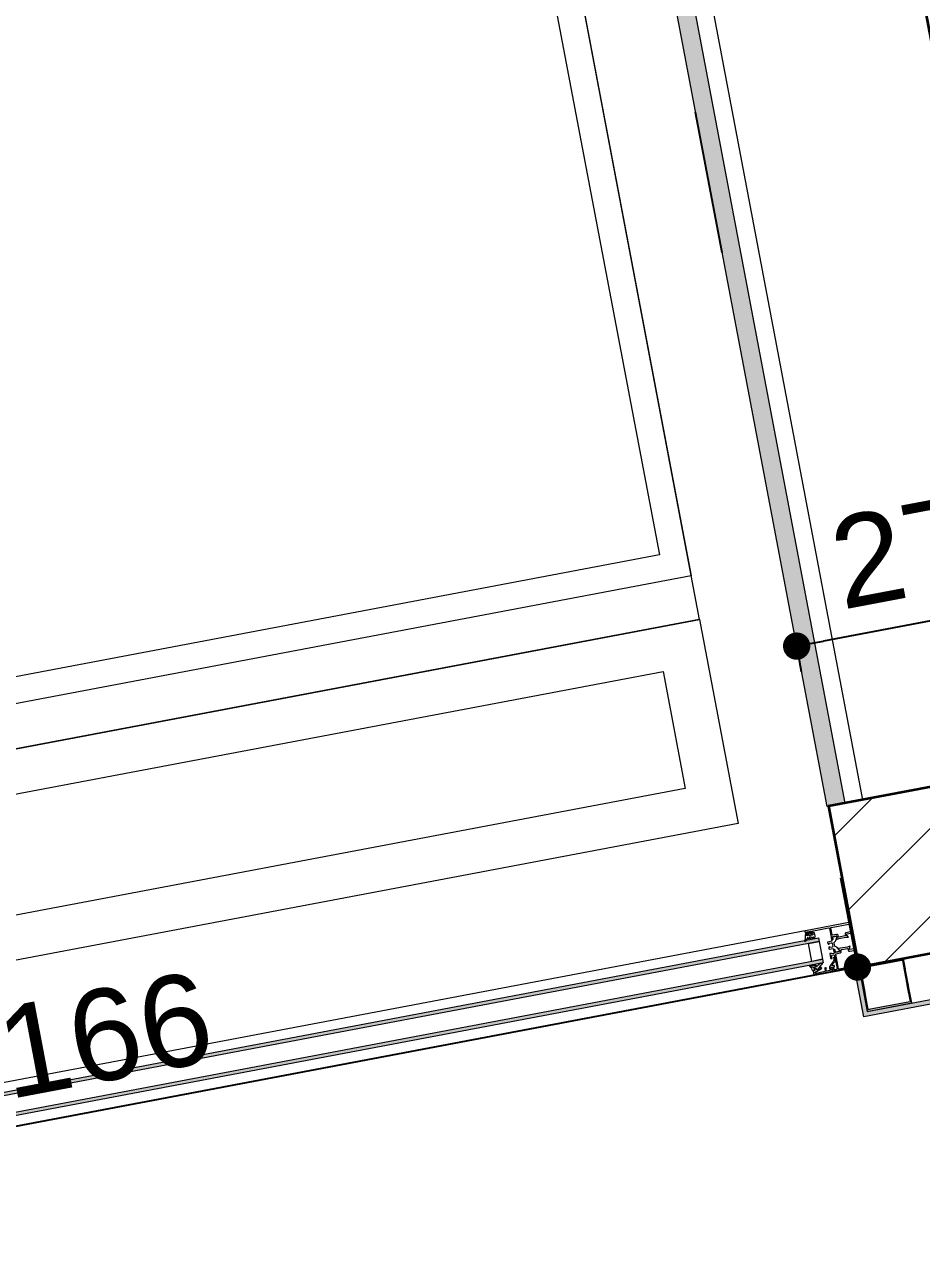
# Model space of a CAD drawing. Header units: centimetres. Extents: x 43491 to 84569, y -30699 to -11680.
# Drawn here: x 44978.7 to 45077.6, y -26325.3 to -26191.4 of the extents above; entities that cross this region are included whole.
import ezdxf

# ---------------------------------------------------------------- set-up
doc = ezdxf.new("R2010")
doc.units = ezdxf.units.CM
doc.header["$LTSCALE"] = 50.8
doc.header["$PDMODE"] = 1
doc.header["$PDSIZE"] = -2
doc.layers.get('0').update_dxf_attribs({"lineweight": 18})
for name, color, linetype, lineweight in [('0-PROJET-COTATIONS', 7, 'Continuous', 13), ('0-PROJET-DESSINS CRÉES', 7, 'Continuous', 9), ('0-PROJET-MENUISERIES EXT', 7, 'Continuous', 5), ('0-PROJET-MUR BETON', 7, 'Continuous', 35)]:
    doc.layers.add(name, color=color, linetype=linetype, lineweight=lineweight)
doc.styles.add('Helvetica', font='Helvetica')
doc.dimstyles.new('IS cotation 1_20ème', dxfattribs={"dimtxt": 10.08724, "dimasz": 3.007568, "dimexe": 1, "dimexo": 15.875, "dimgap": 3, "dimtad": 1, "dimdec": 1, "dimtxsty": 'Helvetica', "dimblk": 'DOT', "dimblk1": 'DOT', "dimblk2": 'DOT', "dimcen": 0, "dimdle": 10, "dimazin": 0, "dimtfac": 1, "dimtdec": 1, "dimtix": 1, "dimtmove": 0, "dimatfit": 0, "dimldrblk": 'VW_FILLEDARROW', "dimfxl": 0, "dimfrac": 2, "dimtolj": 1, "dimarcsym": 0})

# ---------------------------------------------------------------- blocks, each defined once
blk = doc.blocks.new('Groupe-133-1')
at = {"color": 7, "lineweight": 13, "flags": 128}
for points in [[(6250.66, -48378.93), (6250.68, -48379.03), (6250.71, -48379.21), (6250.72, -48379.23), (6250.73, -48379.24), (6250.75, -48379.24), (6250.85, -48379.22), (6250.86, -48379.21), (6250.87, -48379.2), (6250.87, -48379.18), (6250.83, -48378.95), (6250.83, -48378.93), (6250.83, -48378.91), (6250.85, -48378.9), (6250.86, -48378.89), (6251.25, -48378.82), (6251.27, -48378.82), (6251.29, -48378.82), (6251.3, -48378.84), (6251.31, -48378.86), (6251.32, -48378.93), (6251.23, -48379.19), (6251.23, -48379.19), (6251.23, -48379.2), (6251.24, -48379.2), (6251.24, -48379.2), (6251.25, -48379.2), (6251.52, -48379.1), (6252.28, -48378.96), (6252.57, -48378.95), (6252.57, -48378.95), (6252.58, -48378.95), (6252.58, -48378.94), (6252.58, -48378.94), (6252.58, -48378.93), (6252.4, -48378.72), (6252.39, -48378.65), (6252.39, -48378.63), (6252.4, -48378.61), (6252.41, -48378.6), (6252.43, -48378.59), (6252.81, -48378.52), (6252.83, -48378.52), (6252.85, -48378.53), (6252.86, -48378.54), (6252.87, -48378.56), (6252.91, -48378.8), (6253.13, -48379.95), (6253.18, -48380.18), (6253.18, -48380.2), (6253.17, -48380.22), (6253.15, -48380.23), (6253.14, -48380.24), (6252.75, -48380.31), (6252.73, -48380.31), (6252.72, -48380.31), (6252.7, -48380.29), (6252.69, -48380.27), (6252.68, -48380.2), (6252.77, -48379.94), (6252.77, -48379.94), (6252.77, -48379.93), (6252.76, -48379.93), (6252.76, -48379.93), (6252.75, -48379.93), (6252.48, -48380.03), (6251.72, -48380.17), (6251.43, -48380.18), (6251.43, -48380.18), (6251.42, -48380.18), (6251.42, -48380.19), (6251.42, -48380.19), (6251.42, -48380.2), (6251.6, -48380.41), (6251.61, -48380.48), (6251.61, -48380.5), (6251.61, -48380.52), (6251.59, -48380.53), (6251.57, -48380.54), (6251.19, -48380.61), (6251.17, -48380.61), (6251.15, -48380.6), (6251.14, -48380.59), (6251.13, -48380.57), (6251.09, -48380.33), (6251.08, -48380.32), (6251.07, -48380.31), (6251.05, -48380.31), (6250.95, -48380.33), (6250.94, -48380.33), (6250.93, -48380.35), (6250.93, -48380.36), (6250.97, -48380.55), (6250.97, -48380.55), (6250.98, -48380.56), (6250.99, -48380.57), (6251, -48380.62), (6251, -48380.63), (6250.99, -48380.65), (6250.98, -48380.65), (6250.99, -48380.68), (6250.99, -48380.7), (6250.98, -48380.71), (6250.97, -48380.73), (6250.95, -48380.74), (6250.67, -48380.79), (6250.66, -48380.71), (6250.56, -48380.73), (6250.55, -48380.73), (6250.53, -48380.74), (6250.53, -48380.76), (6250.52, -48380.77), (6250.52, -48380.79), (6250.61, -48381.23), (6250.61, -48381.25), (6250.62, -48381.27), (6250.64, -48381.29), (6250.66, -48381.3), (6250.68, -48381.31), (6250.7, -48381.31), (6250.72, -48381.31), (6250.77, -48381.3), (6250.73, -48381.05), (6250.72, -48381.03), (6250.73, -48381.01), (6250.73, -48380.99), (6250.75, -48380.97), (6250.76, -48380.95), (6250.78, -48380.94), (6250.8, -48380.94), (6250.93, -48380.91), (6250.95, -48380.91), (6250.98, -48380.91), (6251, -48380.92), (6251.02, -48380.93), (6251.03, -48380.95), (6251.04, -48380.97), (6251.05, -48380.99), (6251.32, -48382.4), (6251.32, -48382.42), (6251.31, -48382.44), (6251.31, -48382.46), (6251.29, -48382.48), (6251.28, -48382.5), (6251.26, -48382.51), (6251.24, -48382.51), (6251.11, -48382.54), (6251.09, -48382.54), (6251.06, -48382.54), (6251.04, -48382.53), (6251.02, -48382.52), (6251.01, -48382.5), (6251, -48382.48), (6250.99, -48382.46), (6250.96, -48382.28), (6250.9, -48382.29), (6250.81, -48382.42), (6250.87, -48382.76), (6253.72, -48382.22), (6253.67, -48381.95), (6253.35, -48380.23), (6253.34, -48380.2), (6253.04, -48378.58), (6253.02, -48378.48), (6252.84, -48377.57), (6252.79, -48377.3), (6247.83, -48378.24), (6247.81, -48378.25), (6247.8, -48378.26), (6247.79, -48378.28), (6247.79, -48378.3), (6247.87, -48378.69), (6247.87, -48378.71), (6247.89, -48378.73), (6247.91, -48378.73), (6247.92, -48378.73), (6248.05, -48378.71), (6248.07, -48378.7), (6248.08, -48378.69), (6248.09, -48378.67), (6248.09, -48378.65), (6248.08, -48378.6), (6247.98, -48378.62), (6247.96, -48378.47), (6247.96, -48378.45), (6247.96, -48378.42), (6247.97, -48378.4), (6247.99, -48378.38), (6248.01, -48378.36), (6248.04, -48378.36), (6248.43, -48378.28), (6248.46, -48378.28), (6248.48, -48378.29), (6248.5, -48378.3), (6248.52, -48378.32), (6248.54, -48378.34), (6248.55, -48378.36), (6248.57, -48378.51), (6248.48, -48378.53), (6248.49, -48378.58), (6248.49, -48378.59), (6248.51, -48378.61), (6248.52, -48378.62), (6248.54, -48378.62), (6248.8, -48378.57), (6248.82, -48378.56), (6248.83, -48378.55), (6248.84, -48378.53), (6248.84, -48378.51), (6248.84, -48378.49), (6248.83, -48378.47), (6248.81, -48378.46), (6248.8, -48378.45), (6248.78, -48378.45), (6248.75, -48378.46), (6248.73, -48378.46), (6248.71, -48378.45), (6248.7, -48378.43), (6248.69, -48378.42), (6248.67, -48378.3), (6248.67, -48378.28), (6248.67, -48378.26), (6248.69, -48378.25), (6248.71, -48378.24), (6250.37, -48377.93), (6250.39, -48377.92), (6250.42, -48377.93), (6250.44, -48377.94), (6250.46, -48377.96), (6250.48, -48377.98), (6250.48, -48378)], [(6251.34, -48378.65), (6251.31, -48378.65), (6251.28, -48378.65), (6250.84, -48378.73), (6250.82, -48378.73), (6250.8, -48378.72), (6250.78, -48378.71), (6250.78, -48378.69), (6250.63, -48377.93), (6250.63, -48377.91), (6250.64, -48377.89), (6250.65, -48377.87), (6250.67, -48377.87), (6252.62, -48377.5), (6252.64, -48377.5), (6252.65, -48377.51), (6252.67, -48377.52), (6252.68, -48377.54), (6252.82, -48378.31), (6252.82, -48378.32), (6252.81, -48378.34), (6252.8, -48378.36), (6252.78, -48378.36), (6252.34, -48378.45), (6252.31, -48378.46), (6252.28, -48378.47), (6252.25, -48378.5), (6252.23, -48378.52), (6252.22, -48378.56), (6252.22, -48378.59), (6252.22, -48378.62), (6252.24, -48378.75), (6252.24, -48378.77), (6252.24, -48378.79), (6252.22, -48378.8), (6252.2, -48378.81), (6251.54, -48378.94), (6251.52, -48378.94), (6251.5, -48378.93), (6251.48, -48378.91), (6251.48, -48378.9), (6251.45, -48378.77), (6251.44, -48378.74), (6251.43, -48378.71), (6251.4, -48378.68), (6251.38, -48378.66)], [(6251.28, -48378.65), (6250.84, -48378.73), (6250.82, -48378.73), (6250.8, -48378.72), (6250.78, -48378.71), (6250.78, -48378.69), (6250.63, -48377.93), (6250.63, -48377.91), (6250.64, -48377.89), (6250.65, -48377.87), (6250.67, -48377.87), (6252.62, -48377.5), (6252.64, -48377.5), (6252.65, -48377.51), (6252.67, -48377.52), (6252.68, -48377.54), (6252.82, -48378.31), (6252.82, -48378.32), (6252.81, -48378.34), (6252.8, -48378.36), (6252.78, -48378.36), (6252.34, -48378.45), (6252.31, -48378.46), (6252.28, -48378.47), (6252.25, -48378.5), (6252.23, -48378.52), (6252.22, -48378.56), (6252.22, -48378.59), (6252.22, -48378.62), (6252.24, -48378.75), (6252.24, -48378.77), (6252.24, -48378.79), (6252.22, -48378.8), (6252.2, -48378.81), (6251.54, -48378.94), (6251.52, -48378.94), (6251.5, -48378.93), (6251.48, -48378.91), (6251.48, -48378.9), (6251.45, -48378.77), (6251.44, -48378.74), (6251.43, -48378.71), (6251.4, -48378.68), (6251.38, -48378.66), (6251.34, -48378.65), (6251.31, -48378.65)], [(6251.05, -48380.31), (6251.07, -48380.31), (6251.08, -48380.32), (6251.09, -48380.33), (6251.13, -48380.57), (6251.14, -48380.59), (6251.15, -48380.6), (6251.17, -48380.61), (6251.19, -48380.61), (6251.54, -48380.54), (6251.56, -48380.53), (6251.58, -48380.51), (6251.6, -48380.49), (6251.61, -48380.46), (6251.6, -48380.43), (6251.6, -48380.4), (6251.58, -48380.38), (6251.32, -48380.08), (6251.3, -48380.05), (6251.27, -48380.03), (6251.24, -48380.02), (6251.13, -48379.98), (6251.11, -48379.97), (6251.09, -48379.95), (6251.08, -48379.93), (6251.07, -48379.91), (6251.01, -48379.59), (6251.01, -48379.56), (6251.01, -48379.53), (6251.02, -48379.51), (6251.04, -48379.49), (6251.13, -48379.42), (6251.15, -48379.4), (6251.17, -48379.37), (6251.18, -48379.33), (6251.31, -48378.96), (6251.32, -48378.93), (6251.32, -48378.9), (6251.31, -48378.88), (6251.29, -48378.85), (6251.27, -48378.84), (6251.24, -48378.83), (6251.21, -48378.82), (6250.86, -48378.89), (6250.85, -48378.9), (6250.83, -48378.91), (6250.83, -48378.93), (6250.83, -48378.95), (6250.87, -48379.18), (6250.87, -48379.2), (6250.86, -48379.21), (6250.85, -48379.22), (6250.77, -48379.23), (6250.75, -48379.24), (6250.74, -48379.25), (6250.73, -48379.27), (6250.73, -48379.29), (6250.75, -48379.4), (6250.32, -48379.48), (6250.31, -48379.48), (6250.29, -48379.5), (6250.28, -48379.51), (6250.28, -48379.53), (6250.3, -48379.62), (6250.31, -48379.64), (6250.32, -48379.66), (6250.34, -48379.68), (6250.37, -48379.69), (6250.39, -48379.7), (6250.47, -48379.7), (6250.45, -48379.6), (6250.68, -48379.56), (6250.7, -48379.56), (6250.73, -48379.57), (6250.75, -48379.58), (6250.77, -48379.59), (6250.79, -48379.62), (6250.79, -48379.64), (6250.85, -48379.94), (6250.85, -48379.96), (6250.85, -48379.99), (6250.83, -48380.01), (6250.82, -48380.03), (6250.79, -48380.04), (6250.77, -48380.05), (6250.54, -48380.1), (6250.53, -48380), (6250.45, -48380.03), (6250.43, -48380.05), (6250.42, -48380.06), (6250.4, -48380.09), (6250.4, -48380.11), (6250.4, -48380.14), (6250.41, -48380.22), (6250.42, -48380.24), (6250.44, -48380.25), (6250.45, -48380.26), (6250.47, -48380.26), (6250.9, -48380.18), (6250.92, -48380.28), (6250.92, -48380.3), (6250.94, -48380.32), (6250.95, -48380.32), (6250.97, -48380.32)], [(6251.51, -48382.46), (6251.5, -48382.45), (6251.49, -48382.44), (6251.48, -48382.43), (6251.18, -48380.82), (6251.18, -48380.81), (6251.19, -48380.79), (6251.2, -48380.77), (6251.22, -48380.77), (6251.66, -48380.68), (6251.69, -48380.67), (6251.72, -48380.66), (6251.75, -48380.63), (6251.77, -48380.61), (6251.78, -48380.57), (6251.78, -48380.54), (6251.78, -48380.51), (6251.76, -48380.38), (6251.76, -48380.36), (6251.77, -48380.34), (6251.78, -48380.33), (6251.8, -48380.32), (6252.47, -48380.19), (6252.49, -48380.19), (6252.5, -48380.2), (6252.52, -48380.22), (6252.52, -48380.23), (6252.55, -48380.36), (6252.56, -48380.39), (6252.57, -48380.42), (6252.6, -48380.45), (6252.63, -48380.47), (6252.66, -48380.48), (6252.69, -48380.48), (6252.72, -48380.48), (6253.17, -48380.4), (6253.19, -48380.4), (6253.2, -48380.41), (6253.22, -48380.42), (6253.22, -48380.44), (6253.53, -48382.04), (6253.53, -48382.05), (6253.52, -48382.07), (6253.51, -48382.08), (6253.5, -48382.09), (6253.49, -48382.1), (6251.54, -48382.47), (6251.53, -48382.47)], [(6248.67, -48382.65), (6248.66, -48382.65), (6248.64, -48382.65), (6248.63, -48382.63), (6248.59, -48382.54), (6248.57, -48382.47), (6248.54, -48382.42), (6248.51, -48382.37), (6248.48, -48382.32), (6248.44, -48382.28), (6248.39, -48382.24), (6248.38, -48382.24), (6248.36, -48382.22), (6248.35, -48382.19), (6248.34, -48382.17), (6248.34, -48382.14), (6248.34, -48382.11), (6248.35, -48382.09), (6248.37, -48382.06), (6248.39, -48382.04), (6248.42, -48382.03), (6248.44, -48382.02), (6248.61, -48381.99), (6248.64, -48381.99), (6248.67, -48381.99), (6248.7, -48381.99), (6248.95, -48382.02), (6248.98, -48382.02), (6249, -48382.03), (6249.02, -48382.05), (6249.03, -48382.07), (6249.04, -48382.1), (6249.05, -48382.12), (6249.05, -48382.14), (6249.06, -48382.15), (6249.08, -48382.16), (6249.1, -48382.17), (6249.12, -48382.16), (6249.14, -48382.15), (6249.15, -48382.14), (6249.2, -48382.08), (6249.25, -48382.02), (6249.3, -48381.97), (6249.36, -48381.92), (6249.43, -48381.88), (6249.49, -48381.84), (6249.54, -48381.82), (6249.55, -48381.82), (6249.57, -48381.81), (6249.59, -48381.81), (6249.61, -48381.8), (6249.63, -48381.8), (6249.65, -48381.81), (6249.67, -48381.82), (6249.68, -48381.84), (6249.69, -48381.86), (6249.69, -48381.88), (6249.68, -48381.9), (6249.67, -48381.92), (6249.6, -48381.98), (6249.52, -48382.05), (6249.45, -48382.12), (6249.39, -48382.2), (6249.34, -48382.28), (6249.31, -48382.33), (6249.25, -48382.41), (6249.19, -48382.49), (6249.14, -48382.54), (6249.13, -48382.54), (6249.12, -48382.55), (6249.11, -48382.55), (6249.1, -48382.54), (6249.1, -48382.54), (6249.09, -48382.53), (6249.07, -48382.42), (6249.07, -48382.4), (6249.06, -48382.4), (6249.05, -48382.39), (6249.03, -48382.39), (6248.82, -48382.43), (6248.81, -48382.44), (6248.8, -48382.45), (6248.79, -48382.46), (6248.8, -48382.47), (6248.83, -48382.55), (6248.83, -48382.57), (6248.82, -48382.58), (6248.81, -48382.59)], [(6248.73, -48382.29), (6248.75, -48382.3), (6248.77, -48382.31), (6248.79, -48382.31), (6248.88, -48382.29), (6248.9, -48382.28), (6248.92, -48382.27), (6248.93, -48382.25), (6248.94, -48382.23), (6248.94, -48382.21), (6248.94, -48382.18), (6248.93, -48382.16), (6248.91, -48382.15), (6248.89, -48382.14), (6248.87, -48382.13), (6248.62, -48382.08), (6248.61, -48382.08), (6248.59, -48382.08), (6248.57, -48382.08), (6248.46, -48382.09), (6248.44, -48382.1), (6248.43, -48382.11), (6248.41, -48382.12), (6248.41, -48382.14), (6248.41, -48382.16), (6248.42, -48382.17), (6248.43, -48382.19), (6248.45, -48382.19), (6248.47, -48382.19), (6248.52, -48382.2), (6248.57, -48382.21), (6248.62, -48382.22), (6248.66, -48382.25), (6248.71, -48382.27)], [(6250.39, -48382.64), (6250.2, -48382.68), (6250.18, -48382.68), (6250.16, -48382.67), (6250.15, -48382.66), (6250.14, -48382.64), (6250.1, -48382.4), (6250.15, -48382.39), (6250.11, -48382.34), (6250.09, -48382.32), (6250.07, -48382.31), (6250.05, -48382.3), (6250.03, -48382.31), (6250, -48382.31), (6249.99, -48382.33), (6249.97, -48382.34), (6249.96, -48382.36), (6249.96, -48382.39), (6250.01, -48382.67), (6250.01, -48382.69), (6250.01, -48382.7), (6249.99, -48382.72), (6249.98, -48382.72), (6249.02, -48382.95), (6249, -48382.95), (6248.97, -48382.94), (6248.95, -48382.93), (6248.93, -48382.91), (6248.91, -48382.88), (6248.91, -48382.86), (6248.91, -48382.83), (6248.92, -48382.8), (6248.94, -48382.78), (6248.96, -48382.77), (6248.99, -48382.76), (6249.04, -48382.75), (6249.05, -48382.74), (6249.05, -48382.74), (6249.06, -48382.74), (6249.05, -48382.74), (6249.06, -48382.74), (6249.61, -48382.41), (6249.61, -48382.41), (6249.62, -48382.4), (6249.63, -48382.38), (6249.63, -48382.36), (6249.62, -48382.33), (6249.62, -48382.31), (6249.6, -48382.3), (6249.59, -48382.29), (6249.57, -48382.29), (6249.55, -48382.3), (6249.55, -48382.3), (6249.12, -48382.55), (6249.12, -48382.55), (6249.1, -48382.56), (6249.09, -48382.56), (6249.07, -48382.55), (6249.06, -48382.53), (6249.05, -48382.52), (6249.03, -48382.44), (6249.03, -48382.42), (6249.01, -48382.41), (6249, -48382.4), (6248.98, -48382.4), (6248.88, -48382.42), (6248.86, -48382.43), (6248.85, -48382.44), (6248.84, -48382.46), (6248.84, -48382.48), (6248.86, -48382.58), (6248.86, -48382.6), (6248.85, -48382.62), (6248.83, -48382.63), (6248.82, -48382.64), (6248.72, -48382.65), (6248.7, -48382.66), (6248.69, -48382.68), (6248.68, -48382.69), (6248.68, -48382.71), (6248.75, -48383.11), (6248.76, -48383.12), (6248.77, -48383.14), (6248.79, -48383.15), (6248.81, -48383.15), (6250.87, -48382.76), (6250.86, -48382.66), (6250.84, -48382.66), (6250.82, -48382.66), (6250.8, -48382.65), (6250.79, -48382.63), (6250.67, -48382.39), (6250.66, -48382.36), (6250.66, -48382.33), (6250.67, -48382.31), (6250.68, -48382.28), (6250.7, -48382.26), (6250.73, -48382.25), (6250.75, -48382.24), (6251.03, -48382.22), (6251.04, -48382.21), (6251.04, -48382.2), (6251.03, -48382.11), (6251.02, -48382.1), (6251.01, -48382.08), (6250.99, -48382.07), (6250.97, -48382.07), (6250.85, -48382.09), (6250.83, -48382.08), (6250.81, -48382.08), (6250.8, -48382.06), (6250.79, -48382.04), (6250.79, -48382.02), (6250.8, -48382.01), (6251.04, -48381.66), (6251.05, -48381.65), (6251.06, -48381.65), (6251.07, -48381.66), (6251.11, -48381.69), (6251.12, -48381.69), (6251.12, -48381.69), (6251.12, -48381.69), (6251.13, -48381.68), (6251.13, -48381.68), (6251.07, -48381.35), (6251.06, -48381.34), (6251.05, -48381.33), (6251.04, -48381.33), (6251.02, -48381.31), (6251.01, -48381.29), (6250.99, -48381.18), (6250.99, -48381.17), (6250.98, -48381.16), (6250.97, -48381.16), (6250.96, -48381.16), (6250.96, -48381.16), (6250.95, -48381.17), (6250.94, -48381.18), (6250.94, -48381.19), (6250.98, -48381.38), (6250.99, -48381.43), (6250.98, -48381.48), (6250.97, -48381.53), (6250.94, -48381.57), (6250.91, -48381.61), (6250.5, -48382.21), (6250.49, -48382.24), (6250.48, -48382.27), (6250.48, -48382.3), (6250.48, -48382.33), (6250.49, -48382.36), (6250.58, -48382.54), (6250.59, -48382.56), (6250.58, -48382.58), (6250.58, -48382.6), (6250.56, -48382.61), (6250.55, -48382.61)]]:
    blk.add_lwpolyline(points, close=True, dxfattribs=at)
at = {"lineweight": 13}
for points in [[(6247.83, -48378.73, 0), (6247.83, -48378.72, 0), (6247.83, -48378.71, 0), (6247.84, -48378.7, 0), (6247.84, -48378.7, 0), (6247.85, -48378.69, 0), (6247.86, -48378.69, 0), (6247.86, -48378.68, 0), (6247.88, -48378.76, 0), (6248.05, -48378.73, 0), (6248.05, -48378.74, 0), (6248.05, -48378.75, 0), (6248.06, -48378.75, 0), (6248.06, -48378.76, 0), (6248.07, -48378.76, 0), (6248.08, -48378.77, 0), (6248.09, -48378.77, 0), (6248.09, -48378.77, 0), (6248.1, -48378.77, 0), (6248.11, -48378.77, 0), (6248.12, -48378.77, 0), (6248.13, -48378.76, 0), (6248.13, -48378.75, 0), (6248.14, -48378.75, 0), (6248.14, -48378.74, 0), (6248.14, -48378.73, 0), (6248.15, -48378.72, 0), (6248.14, -48378.71, 0), (6248.12, -48378.58, 0), (6248.08, -48378.59, 0), (6248.07, -48378.59, 0), (6248.07, -48378.59, 0), (6248.06, -48378.59, 0), (6248.05, -48378.58, 0), (6248.05, -48378.58, 0), (6248.05, -48378.57, 0), (6248.05, -48378.57, 0), (6248.05, -48378.56, 0), (6248.05, -48378.55, 0), (6248.05, -48378.55, 0), (6248.13, -48378.42, 0), (6248.14, -48378.42, 0), (6248.15, -48378.41, 0), (6248.16, -48378.41, 0), (6248.17, -48378.4, 0), (6248.42, -48378.35, 0), (6248.43, -48378.35, 0), (6248.44, -48378.35, 0), (6248.45, -48378.36, 0), (6248.46, -48378.36, 0), (6248.58, -48378.44, 0), (6248.59, -48378.45, 0), (6248.59, -48378.46, 0), (6248.6, -48378.46, 0), (6248.6, -48378.47, 0), (6248.6, -48378.48, 0), (6248.59, -48378.48, 0), (6248.59, -48378.49, 0), (6248.58, -48378.49, 0), (6248.58, -48378.5, 0), (6248.57, -48378.5, 0), (6248.53, -48378.51, 0), (6248.56, -48378.63, 0), (6248.56, -48378.64, 0), (6248.56, -48378.65, 0), (6248.57, -48378.66, 0), (6248.57, -48378.66, 0), (6248.58, -48378.67, 0), (6248.59, -48378.67, 0), (6248.6, -48378.67, 0), (6248.61, -48378.68, 0), (6248.62, -48378.67, 0), (6248.63, -48378.67, 0), (6248.63, -48378.67, 0), (6248.64, -48378.66, 0), (6248.65, -48378.66, 0), (6248.65, -48378.65, 0), (6248.65, -48378.64, 0), (6248.66, -48378.63, 0), (6248.66, -48378.62, 0), (6248.66, -48378.62, 0), (6248.82, -48378.58, 0), (6248.88, -48378.89, 0), (6248.83, -48379, 0), (6248.83, -48379.01, 0), (6248.82, -48379.01, 0), (6248.82, -48379.02, 0), (6248.81, -48379.02, 0), (6248.8, -48379.03, 0), (6248.8, -48379.03, 0), (6248.79, -48379.02, 0), (6248.78, -48379.02, 0), (6248.77, -48379.02, 0), (6248.77, -48379.01, 0), (6248.76, -48379.01, 0), (6248.73, -48378.94, 0), (6248.72, -48378.94, 0), (6248.71, -48378.93, 0), (6248.71, -48378.93, 0), (6248.7, -48378.93, 0), (6248.69, -48378.93, 0), (6248.68, -48378.93, 0), (6248.68, -48378.93, 0), (6248.67, -48378.93, 0), (6248.66, -48378.94, 0), (6248.66, -48378.94, 0), (6248.65, -48378.95, 0), (6248.65, -48378.96, 0), (6248.64, -48379.03, 0), (6248.64, -48379.04, 0), (6248.63, -48379.04, 0), (6248.63, -48379.05, 0), (6248.62, -48379.06, 0), (6248.62, -48379.06, 0), (6248.61, -48379.06, 0), (6248.6, -48379.06, 0), (6248.59, -48379.06, 0), (6248.58, -48379.06, 0), (6248.58, -48379.06, 0), (6248.57, -48379.05, 0), (6248.57, -48379.04, 0), (6248.53, -48378.98, 0), (6248.52, -48378.98, 0), (6248.52, -48378.97, 0), (6248.51, -48378.97, 0), (6248.5, -48378.96, 0), (6248.5, -48378.96, 0), (6248.49, -48378.96, 0), (6248.48, -48378.97, 0), (6248.47, -48378.97, 0), (6248.47, -48378.97, 0), (6248.46, -48378.98, 0), (6248.46, -48378.99, 0), (6248.45, -48379, 0), (6248.44, -48379.07, 0), (6248.44, -48379.07, 0), (6248.44, -48379.08, 0), (6248.43, -48379.09, 0), (6248.43, -48379.09, 0), (6248.42, -48379.1, 0), (6248.41, -48379.1, 0), (6248.4, -48379.1, 0), (6248.39, -48379.1, 0), (6248.39, -48379.1, 0), (6248.38, -48379.09, 0), (6248.37, -48379.09, 0), (6248.37, -48379.08, 0), (6248.33, -48379.02, 0), (6248.33, -48379.01, 0), (6248.32, -48379.01, 0), (6248.31, -48379, 0), (6248.31, -48379, 0), (6248.3, -48379, 0), (6248.29, -48379, 0), (6248.28, -48379, 0), (6248.28, -48379.01, 0), (6248.27, -48379.01, 0), (6248.26, -48379.02, 0), (6248.26, -48379.03, 0), (6248.26, -48379.03, 0), (6248.25, -48379.1, 0), (6248.24, -48379.11, 0), (6248.24, -48379.12, 0), (6248.24, -48379.13, 0), (6248.23, -48379.13, 0), (6248.22, -48379.13, 0), (6248.22, -48379.14, 0), (6248.21, -48379.14, 0), (6248.2, -48379.14, 0), (6248.19, -48379.13, 0), (6248.19, -48379.13, 0), (6248.18, -48379.13, 0), (6248.17, -48379.12, 0), (6248.17, -48379.11, 0), (6248.17, -48379.11, 0), (6248.15, -48379.03, 0), (6248.15, -48379.03, 0), (6248.15, -48379.02, 0), (6248.14, -48379.01, 0), (6248.14, -48379.01, 0), (6248.13, -48379, 0), (6248.12, -48379, 0), (6248.11, -48379, 0), (6248.11, -48379, 0), (6248.1, -48379, 0), (6248.09, -48379, 0), (6248.08, -48379, 0), (6248.07, -48379.01, 0), (6248.07, -48379.01, 0), (6248.06, -48379.02, 0), (6247.83, -48379.4, 0), (6247.82, -48379.41, 0), (6247.82, -48379.41, 0), (6247.81, -48379.42, 0), (6247.8, -48379.42, 0), (6247.79, -48379.42, 0), (6247.79, -48379.42, 0), (6247.78, -48379.42, 0), (6247.77, -48379.41, 0), (6247.77, -48379.41, 0), (6247.76, -48379.4, 0), (6247.76, -48379.4, 0), (6247.75, -48379.39, 0), (6247.75, -48379.38, 0), (6247.75, -48379.37, 0), (6247.75, -48379.37, 0), (6247.84, -48379.14, 0), (6247.84, -48379.11, 0), (6247.85, -48379.09, 0), (6247.85, -48379.06, 0), (6247.86, -48379.04, 0), (6247.86, -48379.01, 0), (6247.86, -48378.99, 0), (6247.86, -48378.96, 0), (6247.83, -48378.73, 0)], [(6248.22, -48378.57, 0), (6248.26, -48378.76, 0), (6248.26, -48378.77, 0), (6248.26, -48378.78, 0), (6248.27, -48378.79, 0), (6248.27, -48378.79, 0), (6248.28, -48378.8, 0), (6248.29, -48378.8, 0), (6248.3, -48378.8, 0), (6248.31, -48378.8, 0), (6248.31, -48378.8, 0), (6248.43, -48378.78, 0), (6248.44, -48378.78, 0), (6248.45, -48378.77, 0), (6248.46, -48378.77, 0), (6248.46, -48378.76, 0), (6248.47, -48378.76, 0), (6248.47, -48378.75, 0), (6248.47, -48378.74, 0), (6248.47, -48378.73, 0), (6248.47, -48378.72, 0), (6248.43, -48378.53, 0), (6248.43, -48378.52, 0), (6248.43, -48378.51, 0), (6248.42, -48378.5, 0), (6248.42, -48378.5, 0), (6248.41, -48378.49, 0), (6248.4, -48378.49, 0), (6248.39, -48378.49, 0), (6248.38, -48378.48, 0), (6248.38, -48378.49, 0), (6248.26, -48378.51, 0), (6248.25, -48378.51, 0), (6248.24, -48378.51, 0), (6248.23, -48378.52, 0), (6248.23, -48378.53, 0), (6248.22, -48378.53, 0), (6248.22, -48378.54, 0), (6248.22, -48378.55, 0), (6248.22, -48378.56, 0), (6248.22, -48378.57, 0)]]:
    blk.add_polyline3d(points, dxfattribs=at)
blk = doc.blocks.new('Groupe-134-1')
at = {"color": 7, "lineweight": 13, "flags": 128}
blk.add_lwpolyline([(6248.8, -48382.47), (6248.79, -48382.46), (6248.8, -48382.45), (6248.81, -48382.44), (6248.82, -48382.43)], dxfattribs=at)
blk.add_blockref('Groupe-133-1', (0, 0))
blk = doc.blocks.new('Groupe-176-1')
at = {"layer": '0-PROJET-DESSINS CRÉES', "color": 253, "linetype": 'Continuous', "lineweight": 5, "flags": 128}
for points in [[(6217.32, -48244.55), (6236.14, -48343.92), (6029.8, -48383), (6010.99, -48283.63)], [(6218.23, -48249.35), (6235.23, -48339.13), (6033.81, -48377.27), (6016.81, -48287.49)], [(6215.82, -48252.78), (6231.74, -48336.81), (6036.21, -48373.84), (6020.3, -48289.81)], [(6236.16, -48343.92), (6240.41, -48366.4), (6034.08, -48405.48), (6029.82, -48383)], [(6232.15, -48349.65), (6234.59, -48362.54), (6038.09, -48399.75), (6035.64, -48386.86)]]:
    blk.add_lwpolyline(points, close=True, dxfattribs=at)
blk = doc.blocks.new('_DOT')
at = {"color": 0, "linetype": 'ByBlock', "lineweight": -2}
blk.add_line((-0.5, 0), (-1, 0), dxfattribs=at)
at = {"color": 0, "linetype": 'ByBlock', "const_width": 0.5}
blk.add_lwpolyline([(-0.25, 0, 1), (0.25, 0, 1)], format="xyb", close=True, dxfattribs=at)
blk = doc.blocks.new('*D264')
at = {"layer": '0-PROJET-COTATIONS', "color": 0, "linetype": 'Continuous', "lineweight": -2}
for p, q in [((45068.62, -26285.45), (45070.67, -26296.26)), ((45067.53, -26295.84), (44910.55, -26325.56)), ((44907.2, -26324.03), (44907.78, -26327.11))]:
    blk.add_line(p, q, dxfattribs=at)
at = {"layer": 'Defpoints', "color": 0}
for p in [(45061.36, -26247.12), (44904.25, -26308.44), (44907.6, -26326.12)]:
    blk.add_point(p, dxfattribs=at)
at = {"layer": '0-PROJET-COTATIONS', "color": 0, "lineweight": -2, "xscale": 3.007568359375, "yscale": 3.007568359375, "zscale": 3.007568359375}
for p, rotation in [((45070.48, -26295.28), 10.72359474388861), ((44907.6, -26326.12), 190.7235947438886)]:
    blk.add_blockref('_DOT', p, dxfattribs=dict(at, rotation=rotation))
at = {"layer": '0-PROJET-COTATIONS', "color": 0, "lineweight": 5, "insert": (44987.54, -26302.8), "char_height": 10.087, "attachment_point": 5, "rotation": 10.7236, "style": 'Helvetica'}
blk.add_mtext('\\A1;166', dxfattribs=at)
blk = doc.blocks.new('VW_FILLEDARROW')
at = {"linetype": 'Continuous', "lineweight": 0}
blk.add_hatch(color=0, dxfattribs=at).paths.add_polyline_path([(-10.557, 2.829), (0, 0), (-10.557, -2.829)])
at = {"color": 0, "linetype": 'Continuous', "lineweight": 5, "flags": 128}
blk.add_lwpolyline([(-10.557, 2.829), (0, 0), (-10.557, -2.829)], close=True, dxfattribs=at)
blk = doc.blocks.new('*D265')
at = {"layer": '0-PROJET-COTATIONS', "color": 0, "linetype": 'Continuous', "lineweight": -2}
for p, q in [((45088.43, -26245.06), (45090.47, -26255.86)), ((45087.33, -26255.44), (45066.74, -26259.34)), ((45064.32, -26262.72), (45063.97, -26260.88))]:
    blk.add_line(p, q, dxfattribs=at)
at = {"layer": 'Defpoints', "color": 0}
for p in [(45078.65, -26193.43), (45061.36, -26247.12), (45063.78, -26259.9)]:
    blk.add_point(p, dxfattribs=at)
at = {"layer": '0-PROJET-COTATIONS', "color": 0, "lineweight": -2, "xscale": 3.007568359375, "yscale": 3.007568359375, "zscale": 3.007568359375}
for p, rotation in [((45090.29, -26254.88), 10.72359474388058), ((45063.78, -26259.9), 190.7235947438806)]:
    blk.add_blockref('_DOT', p, dxfattribs=dict(at, rotation=rotation))
at = {"layer": '0-PROJET-COTATIONS', "color": 0, "lineweight": 5, "insert": (45075.54, -26249.49), "char_height": 10.087, "attachment_point": 5, "rotation": 10.7236, "style": 'Helvetica'}
blk.add_mtext('\\A1;27', dxfattribs=at)

msp = doc.modelspace()

# ---------------------------------------------------------------- hatches: boundary and pattern name
at = {"linetype": 'Continuous', "lineweight": 0}
h = msp.add_hatch(color=7, dxfattribs=at)
h.paths.add_polyline_path([(45076.48, -26299.24), (45076.16, -26297.57), (45076.1, -26297.26), (45076.04, -26296.94), (45075.82, -26295.79), (45075.79, -26295.61), (45075.77, -26295.51), (45075.55, -26294.33), (45070.64, -26295.26), (45070.69, -26295.52), (45070.86, -26296.44), (45070.88, -26296.54), (45071.18, -26298.16), (45071.19, -26298.19), (45071.52, -26299.91), (45071.57, -26300.17)])
h.paths.add_polyline_path([(45071.85, -26295.19), (45075.37, -26294.52), (45075.39, -26294.52), (45075.41, -26294.53), (45075.42, -26294.55), (45075.43, -26294.56), (45075.67, -26295.82), (45075.88, -26296.97), (45075.93, -26297.21), (45075.98, -26297.46), (45076.28, -26299.06), (45076.28, -26299.08), (45076.28, -26299.1), (45076.27, -26299.11), (45076.26, -26299.12), (45076.24, -26299.12), (45071.74, -26299.97), (45071.73, -26299.98), (45071.71, -26299.97), (45071.7, -26299.96), (45071.69, -26299.95), (45071.68, -26299.94), (45071.38, -26298.33), (45071.33, -26298.08), (45071.29, -26297.84), (45071.07, -26296.69), (45071.02, -26296.46), (45070.98, -26296.2), (45070.83, -26295.44), (45070.83, -26295.42), (45070.84, -26295.4), (45070.85, -26295.38), (45070.87, -26295.38), (45071.26, -26295.3)])
at = {"layer": '0-PROJET-DESSINS CRÉES', "linetype": 'Continuous', "lineweight": 0}
msp.add_hatch(color=252, dxfattribs=at).paths.add_polyline_path([(45067.13, -26277.59), (45044.06, -26155.73), (45046.02, -26155.36), (45069.1, -26277.22)])
at = {"layer": '0-PROJET-MENUISERIES EXT', "linetype": 'Continuous', "lineweight": 0}
for color, points in [(7, [(45071.17, -26300.75), (45070.14, -26295.35), (45070.64, -26295.26), (45071.57, -26300.17), (45126.87, -26289.7), (45126.97, -26290.19)]), (254, [(45066.27, -26292.45), (44910.55, -26321.93), (44910.48, -26321.55), (45066.19, -26292.06)]), (254, [(45066.71, -26294.81), (44911, -26324.3), (44910.93, -26323.91), (45066.64, -26294.42)])]:
    msp.add_hatch(color=color, dxfattribs=at).paths.add_polyline_path(points)
at = {"layer": '0-PROJET-MUR BETON', "linetype": 'Continuous', "lineweight": 5}
h = msp.add_hatch(dxfattribs=at)
h.set_pattern_fill('hachure A', style=0, pattern_type=2)
h.set_pattern_definition([(45, (38816.9114, 22086.9576), (5.2916667, -4.4097222), [])])
h.paths.add_polyline_path([(45070.64, -26295.26), (45121.54, -26285.62), (45091.78, -26128.38), (45040.86, -26138.02), (45044.21, -26155.71), (45070.56, -26150.72), (45093.64, -26272.57), (45067.28, -26277.56), (45070.67, -26295.46)])

# ---------------------------------------------------------------- linework, layer by layer
at = {"color": 7, "lineweight": 13, "flags": 128}
for points in [[(45076.48, -26299.24), (45076.16, -26297.57), (45076.1, -26297.26), (45076.04, -26296.94), (45075.82, -26295.79), (45075.79, -26295.61), (45075.77, -26295.51), (45075.55, -26294.33), (45070.64, -26295.26), (45070.69, -26295.52), (45070.86, -26296.44), (45070.88, -26296.54), (45071.18, -26298.16), (45071.19, -26298.19), (45071.52, -26299.91), (45071.57, -26300.17)], [(45071.85, -26295.19), (45075.37, -26294.52), (45075.39, -26294.52), (45075.41, -26294.53), (45075.42, -26294.55), (45075.43, -26294.56), (45075.67, -26295.82), (45075.88, -26296.97), (45075.93, -26297.21), (45075.98, -26297.46), (45076.28, -26299.06), (45076.28, -26299.08), (45076.28, -26299.1), (45076.27, -26299.11), (45076.26, -26299.12), (45076.24, -26299.12), (45071.74, -26299.97), (45071.73, -26299.98), (45071.71, -26299.97), (45071.7, -26299.96), (45071.69, -26299.95), (45071.68, -26299.94), (45071.38, -26298.33), (45071.33, -26298.08), (45071.29, -26297.84), (45071.07, -26296.69), (45071.02, -26296.46), (45070.98, -26296.2), (45070.83, -26295.44), (45070.83, -26295.42), (45070.84, -26295.4), (45070.85, -26295.38), (45070.87, -26295.38), (45071.26, -26295.3)]]:
    msp.add_lwpolyline(points, close=True, dxfattribs=at)
at = {"layer": '0-PROJET-DESSINS CRÉES', "color": 7, "linetype": 'Continuous', "lineweight": 13}
msp.add_line((45071.06, -26276.84), (45047.99, -26154.99), dxfattribs=at)
at = {"layer": '0-PROJET-DESSINS CRÉES', "color": 7, "linetype": 'Continuous', "lineweight": 13, "flags": 128}
msp.add_lwpolyline([(45067.13, -26277.59), (45044.06, -26155.73), (45046.02, -26155.36), (45069.1, -26277.22)], close=True, dxfattribs=at)
at = {"layer": '0-PROJET-DESSINS CRÉES', "color": 7, "linetype": 'Continuous', "lineweight": 5, "flags": 128}
msp.add_lwpolyline([(45052.64, -26201.04), (45055.57, -26216.51), (45055.52, -26216.52), (45052.59, -26201.05)], close=True, dxfattribs=at)
at = {"layer": '0-PROJET-MENUISERIES EXT'}
for p, q in [((45128.58, -26284.29), (45070.64, -26295.26)), ((45064.73, -26291.29), (44911.73, -26320.26)), ((45065.72, -26296.19), (44912.59, -26325.19))]:
    msp.add_line(p, q, dxfattribs=at)
at = {"layer": '0-PROJET-MENUISERIES EXT', "flags": 128}
msp.add_lwpolyline([(45071.17, -26300.75), (45070.14, -26295.35), (45070.64, -26295.26), (45071.57, -26300.17), (45126.87, -26289.7), (45126.97, -26290.19)], close=True, dxfattribs=at)
at = {"layer": '0-PROJET-MENUISERIES EXT', "lineweight": 9, "flags": 128}
for points in [[(45066.27, -26292.45), (44910.55, -26321.93), (44910.48, -26321.55), (45066.19, -26292.06)], [(45065.09, -26292.67), (45066.27, -26292.45), (45066.64, -26294.42), (45065.46, -26294.65)], [(45066.71, -26294.81), (44911, -26324.3), (44910.93, -26323.91), (45066.64, -26294.42)]]:
    msp.add_lwpolyline(points, close=True, dxfattribs=at)
at = {"layer": '0-PROJET-MUR BETON', "flags": 128}
msp.add_lwpolyline([(45070.64, -26295.26), (45121.54, -26285.62), (45091.78, -26128.38), (45040.86, -26138.02), (45044.21, -26155.71), (45070.56, -26150.72), (45093.64, -26272.57), (45067.28, -26277.56), (45070.67, -26295.46)], dxfattribs=at)

# ---------------------------------------------------------------- block references
at = {"color": 7}
msp.add_blockref('Groupe-134-1', (38816.91, 22086.96), dxfattribs=at)
at = {"layer": '0-PROJET-DESSINS CRÉES', "color": 253}
msp.add_blockref('Groupe-176-1', (38816.91, 22086.96), dxfattribs=at)

# ---------------------------------------------------------------- dimensions: what is measured, and where the dimension line sits
at = {"layer": '0-PROJET-COTATIONS', "color": 7, "linetype": 'Continuous', "lineweight": 5}
for base, p1, p2, picture, middle in [((45063.78, -26259.9), (45078.65, -26193.43), (45061.36, -26247.12), '*D265', (45075.54, -26249.49)), ((44907.6, -26326.12), (45061.36, -26247.12), (44904.25, -26308.44), '*D264', (44987.54, -26302.8))]:
    dim = msp.add_linear_dim(base=base, p1=p1, p2=p2, angle=10.7236, dimstyle='IS cotation 1_20ème', override={"dimtxt": 10.08724, "dimdec": 0, "dimpost": '<>', "dimtxsty": 'Helvetica', "dimtmove": 2}, dxfattribs=at)
    dim.commit()
    dim.dimension.update_dxf_attribs({"geometry": picture, "text_midpoint": middle})

doc.saveas('drawing.dxf')
